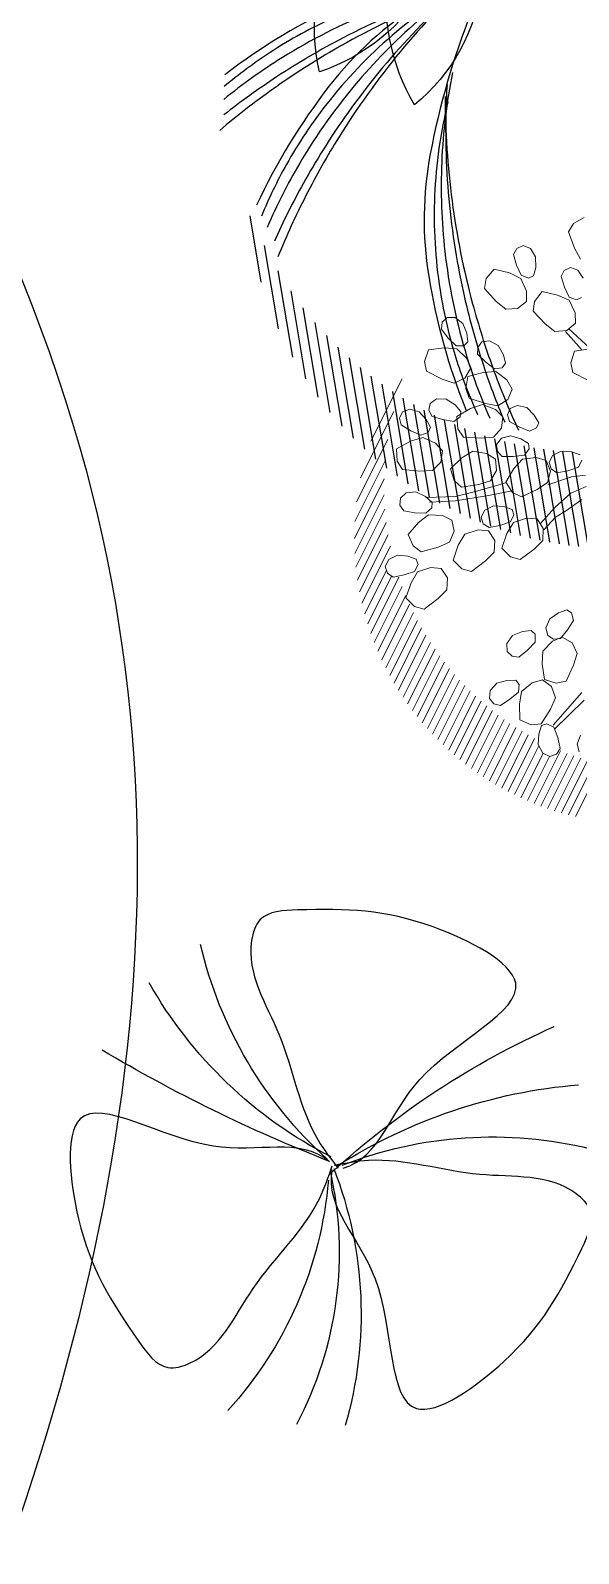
# Model space of a CAD drawing. Extents: x -809667 to 586099, y 3084146 to 3634412.
# Drawn here: x 381939.315 to 381940.732, y 3085732.484 to 3085736.417 of the extents above; entities that cross this region are included whole.
import ezdxf

# ---------------------------------------------------------------- set-up
doc = ezdxf.new("R2010")
doc.units = 0
doc.header["$LTSCALE"] = 0.5
doc.layers.get('0').update_dxf_attribs({"linetype": 'CONTINUOUS'})
for name, color, linetype in [('树', 3, 'CONTINUOUS'), ('树木', 94, 'CONTINUOUS'), ('灌木', 3, 'CONTINUOUS'), ('绿化图层', 84, 'CONTINUOUS'), ('道路', 4, 'CONTINUOUS')]:
    doc.layers.add(name, color=color, linetype=linetype)
doc.layers.add('紫薇', color=6, linetype='CONTINUOUS', lineweight=20)

# ---------------------------------------------------------------- blocks, each defined once
blk = doc.blocks.new('03')
at = {"layer": '树木', "color": 0}
for p, q in [((0.8592, 1.2326), (0.7213, 0.9542)), ((0.8826, 1.2122), (0.7448, 0.9341)), ((0.9056, 1.191), (0.768, 0.9132)), ((0.9282, 1.1691), (0.7907, 0.8916)), ((0.9504, 1.1464), (0.8131, 0.8691)), ((0.9722, 1.1228), (0.8351, 0.8459)), ((0.9936, 1.0985), (0.8567, 0.8219)), ((1.0146, 1.0732), (0.8778, 0.797)), ((1.0351, 1.0471), (0.8985, 0.7712)), ((1.0552, 1.02), (0.9188, 0.7445)), ((1.0748, 0.992), (0.9385, 0.7168)), ((1.0939, 0.9629), (0.9578, 0.6881)), ((1.1125, 0.9328), (0.9766, 0.6584)), ((1.1305, 0.9016), (0.9948, 0.6276)), ((1.1479, 0.8691), (1.0124, 0.5956)), ((1.1646, 0.8353), (1.0294, 0.5623)), ((1.1807, 0.8002), (1.0458, 0.5277)), ((1.196, 0.7635), (1.0614, 0.4917)), ((1.2106, 0.7253), (1.0762, 0.454)), ((1.2242, 0.6852), (1.0902, 0.4147)), ((1.2368, 0.6431), (1.1032, 0.3734)), ((1.2484, 0.5988), (1.1152, 0.33)), ((1.2586, 0.552), (1.126, 0.2841)), ((1.2674, 0.5021), (1.1354, 0.2354)), ((1.2745, 0.4487), (1.1431, 0.1834)), ((1.2794, 0.391), (1.1489, 0.1275)), ((1.2815, 0.3277), (1.1521, 0.0665)), ((1.28, 0.257), (1.1521, -0.0012)), ((1.2729, 0.1752), (1.1475, -0.0782)), ((1.2564, 0.0742), (1.1353, -0.1704)), ((1.2131, -0.0808), (1.1168, -0.2753))]:
    blk.add_line(p, q, dxfattribs=at)
for centre, radius, start, end in [((-1.6953, 1.287), 2.5637, 344.0494, 348.9103), ((-1.5249, 1.2954), 2.4291, 341.9996, 346.9383), ((-0.9493, 1.1034), 1.8647, 340.6014, 347.749), ((-1.0367, 1.1266), 2.0154, 333.2953, 346.1281), ((-0.6151, 0.9781), 1.5431, 341.8041, 348.6651), ((-1.5249, 1.2954), 2.4291, 336.1061, 341.9996), ((-1.6953, 1.287), 2.5637, 339.1884, 344.0494), ((-0.6151, 0.9781), 1.5431, 333.0784, 341.8041), ((-0.9493, 1.1034), 1.8647, 330.5829, 340.6014), ((-1.6953, 1.287), 2.5637, 331.6293, 339.1884), ((-1.5249, 1.2954), 2.4291, 328.3844, 336.1061), ((-0.6151, 0.9781), 1.5431, 321.697, 333.0784), ((-0.2551, 0.7334), 1.1405, 313.3698, 333.2953), ((-0.9493, 1.1034), 1.8647, 321.6616, 330.5829), ((-1.6953, 1.287), 2.5637, 324.0702, 331.6293), ((-1.5249, 1.2954), 2.4291, 320.6626, 328.3844), ((-0.6151, 0.9781), 1.5431, 310.3156, 321.697), ((-1.2033, 1.7372), 2.5214, 302.4554, 313.3698), ((-0.9493, 1.1034), 1.8647, 312.7403, 321.6616), ((-0.2319, 2.0617), 2.5637, 297.0157, 301.8766), ((-0.1096, 1.9427), 2.4291, 294.9659, 299.9046), ((-0.2319, 2.0617), 2.5637, 292.1547, 297.0157), ((0.1422, 1.3907), 1.8647, 293.5677, 300.7153), ((0.0996, 1.4704), 2.0154, 286.2616, 299.0944), ((-0.1096, 1.9427), 2.4291, 289.0724, 294.9659), ((0.2783, 1.0608), 1.5431, 294.7704, 301.6313), ((-0.2319, 2.0617), 2.5637, 284.5956, 292.1547), ((0.1422, 1.3907), 1.8647, 283.5492, 293.5677), ((0.2783, 1.0608), 1.5431, 286.0447, 294.7704), ((-0.1096, 1.9427), 2.4291, 281.3506, 289.0724), ((-0.1096, 1.9427), 2.4291, 273.6289, 281.3506), ((-0.2319, 2.0617), 2.5637, 277.0364, 284.5956), ((0.1422, 1.3907), 1.8647, 274.6279, 283.5492), ((0.2783, 1.0608), 1.5431, 274.6633, 286.0447), ((0.2783, 1.0608), 1.5431, 263.2819, 274.6633), ((0.3446, 0.6305), 1.1405, 266.3361, 286.2616), ((0.8957, 1.8385), 2.4291, 253.7754, 261.4972), ((0.8424, 2.0006), 2.5637, 257.0204, 264.5795), ((0.8634, 1.2326), 1.8647, 255.974, 265.9925), ((0.8957, 1.8385), 2.4291, 261.4972, 267.3907), ((0.8424, 2.0006), 2.5637, 264.5795, 269.4404), ((0.8957, 1.8385), 2.4291, 267.3907, 272.3294), ((0.8424, 2.0006), 2.5637, 269.4404, 274.3014), ((0.8312, 0.8772), 1.5431, 258.4695, 267.1952), ((0.8634, 1.2326), 1.8647, 265.9925, 273.1401), ((0.8625, 1.323), 2.0154, 258.6864, 271.5192), ((0.8312, 0.8772), 1.5431, 267.1952, 274.0561)]:
    blk.add_arc(centre, radius, start, end, dxfattribs=at)
blk = doc.blocks.new('紫薇')
at = {"color": 0}
for p, q in [((-5.1, 483.2), (16.1, 479.2)), ((16.1, 479.2), (29.3, 467.9)), ((29.3, 467.9), (28, 437.4)), ((97.2, 444.8), (101.2, 461.5)), ((101.2, 461.5), (111.7, 470.2)), ((111.7, 470.2), (123.7, 469.1)), ((123.7, 469.1), (132.7, 461)), ((132.7, 461), (133.3, 441.5)), ((28, 437.4), (24, 416.1)), ((102.9, 427.3), (97.2, 444.8)), ((111.4, 414.4), (102.9, 427.3)), ((133.3, 441.5), (131.5, 422.2)), ((133.5, 417.2), (149.5, 432.7)), ((149.5, 432.7), (172.7, 447.5)), ((172.7, 447.5), (191, 436.1)), ((191, 436.1), (199.3, 420.8)), ((30, 383.1), (34.5, 399.6)), ((34.5, 399.6), (45.2, 408)), ((45.2, 408), (57.2, 406.6)), ((57.2, 406.6), (65.9, 398.2)), ((121, 413.5), (111.4, 414.4)), ((131.5, 422.2), (121, 413.5)), ((131.3, 393.1), (133.5, 417.2)), ((199.3, 420.8), (187, 392.8)), ((66, 378.7), (63.7, 359.5)), ((65.9, 398.2), (66, 378.7)), ((81.9, 369.5), (105.5, 383.7)), ((105.5, 383.7), (123.5, 371.7)), ((136.9, 375.6), (131.3, 393.1)), ((155.7, 369), (136.9, 375.6)), ((175.6, 374.5), (155.7, 369)), ((187, 392.8), (175.6, 374.5)), ((253.2, 356.4), (254.3, 374.8)), ((254.3, 374.8), (264, 388.8)), ((264, 388.8), (276.9, 393.2)), ((276.9, 393.2), (287.8, 387.8)), ((293.2, 377), (286.7, 358.6)), ((287.8, 387.8), (293.2, 377)), ((52.9, 351.1), (43.3, 352.3)), ((63.7, 359.5), (52.9, 351.1)), ((62.6, 330.5), (65.5, 354.4)), ((65.5, 354.4), (81.9, 369.5)), ((131.4, 356.2), (118.3, 328.6)), ((123.5, 371.7), (131.4, 356.2)), ((256.5, 341.3), (253.2, 356.4)), ((286.7, 358.6), (278.1, 341.3)), ((298.6, 344.6), (325.6, 350)), ((325.6, 350), (338.6, 332.8)), ((67.7, 312.8), (62.6, 330.5)), ((118.3, 328.6), (106.4, 310.5)), ((208.1, 318.7), (219.7, 331.2)), ((219.7, 331.2), (233.1, 333.7)), ((233.1, 333.7), (243, 326.8)), ((243, 326.8), (246.9, 315.4)), ((265.1, 337), (256.5, 341.3)), ((278.1, 341.3), (265.1, 337)), ((267.3, 314.3), (278.1, 335.9)), ((278.1, 335.9), (298.6, 344.6)), ((338.6, 332.8), (340.8, 315.5)), ((57.6, 263.9), (81.7, 307.4)), ((86.3, 305.7), (67.7, 312.8)), ((72.1, 266.3), (89, 305)), ((106.4, 310.5), (86.3, 305.7)), ((204.4, 300.6), (208.1, 318.7)), ((205.5, 285.2), (204.4, 300.6)), ((237.9, 298.1), (226.9, 282.2)), ((246.9, 315.4), (237.9, 298.1)), ((266.3, 295.9), (267.3, 314.3)), ((281.4, 283), (266.3, 295.9)), ((319.2, 293.8), (301.9, 280.8)), ((340.8, 315.5), (319.2, 293.8)), ((471.3, 230.6), (385.3, 316.6)), ((57.7, 262.3), (84.7, 267.5)), ((84.7, 267.5), (97.5, 250)), ((213.5, 279.7), (205.5, 285.2)), ((212.4, 256.9), (226.1, 276.8)), ((226.9, 282.2), (213.5, 279.7)), ((226.1, 276.8), (247.7, 282.5)), ((247.7, 282.5), (275.2, 284.1)), ((275.2, 284.1), (285.6, 265.2)), ((301.9, 280.8), (281.4, 283)), ((508.8, 175.5), (417.1, 267.1)), ((97.5, 250), (99.5, 232.7)), ((208.8, 238.9), (212.4, 256.9)), ((285.3, 247.7), (260.9, 229.4)), ((285.6, 265.2), (285.3, 247.7)), ((305.9, 230.1), (312.1, 244.3)), ((312.1, 244.3), (323.7, 258.6)), ((323.7, 258.6), (339.8, 264.3)), ((339.8, 264.3), (352.8, 260.3)), ((352.8, 260.3), (358.4, 249.6)), ((358.4, 249.6), (356.5, 237.6)), ((367.8, 235.9), (375.4, 252.7)), ((375.4, 252.7), (389.5, 262.3)), ((389.5, 262.3), (403.2, 261.7)), ((412.5, 240.7), (399.8, 225.9)), ((403.2, 261.7), (411.3, 252.8)), ((411.3, 252.8), (412.5, 240.7)), ((99.5, 232.7), (77.7, 211.3)), ((221.9, 223.9), (208.8, 238.9)), ((241.9, 218.9), (221.9, 223.9)), ((239.6, 197.9), (247.9, 214.3)), ((260.9, 229.4), (241.9, 218.9)), ((247.9, 214.3), (266.4, 229.8)), ((266.4, 229.8), (288.7, 229.6)), ((288.7, 229.6), (315.6, 223.8)), ((310.3, 221.6), (305.9, 230.1)), ((323.4, 217.5), (310.3, 221.6)), ((315.6, 223.8), (320.6, 202.8)), ((340.5, 226.5), (323.4, 217.5)), ((356.5, 237.6), (340.5, 226.5)), ((365.4, 220.7), (367.8, 235.9)), ((371.9, 213.5), (365.4, 220.7)), ((385.5, 212.9), (371.9, 213.5)), ((399.8, 225.9), (385.5, 212.9)), ((528.7, 137.8), (442.7, 223.9)), ((186.5, 183.7), (194.8, 200.1)), ((194.8, 200.1), (209.3, 209.1)), ((209.3, 209.1), (222.9, 207.9)), ((231.3, 186.6), (218.1, 172.4)), ((222.9, 207.9), (230.7, 198.7)), ((230.7, 198.7), (231.3, 186.6)), ((248.3, 180), (239.6, 197.9)), ((315.7, 186.1), (287.3, 174.9)), ((320.6, 202.8), (315.7, 186.1)), ((358.1, 174.8), (365.7, 191.6)), ((365.7, 191.6), (383.6, 207.9)), ((383.6, 207.9), (405.9, 208.5)), ((405.9, 208.5), (433, 203.9)), ((433, 203.9), (438.9, 183.1)), ((542.3, 106.5), (458.9, 190)), ((183.4, 168.5), (186.5, 183.7)), ((189.7, 161.1), (183.4, 168.5)), ((203.3, 159.9), (189.7, 161.1)), ((218.1, 172.4), (203.3, 159.9)), ((221.6, 151.8), (236.8, 162.3)), ((236.8, 162.3), (253.8, 163.3)), ((266.3, 169.8), (248.3, 180)), ((253.8, 163.3), (265.2, 155.7)), ((287.3, 174.9), (266.3, 169.8)), ((367.5, 157.3), (358.1, 174.8)), ((434.7, 166.2), (406.7, 153.8)), ((438.9, 183.1), (434.7, 166.2)), ((552.4, 78.8), (470.5, 160.7)), ((211.7, 140), (221.6, 151.8)), ((213.6, 130.5), (211.7, 140)), ((262.4, 133), (244, 126.8)), ((267.6, 143.9), (262.4, 133)), ((265.2, 155.7), (267.6, 143.9)), ((275.1, 132.1), (286.8, 146.4)), ((286.8, 146.4), (308.2, 157.6)), ((308.2, 157.6), (329.9, 152.6)), ((329.9, 152.6), (355, 141.2)), ((355, 141.2), (355.4, 119.6)), ((385.9, 147.9), (367.5, 157.3)), ((406.7, 153.8), (385.9, 147.9)), ((559.9, 53.6), (479.1, 134.4)), ((144.6, 102.1), (161.5, 109.3)), ((161.5, 109.3), (178.4, 106.9)), ((178.4, 106.9), (188.1, 97.2)), ((191.6, 102), (206.7, 112.4)), ((206.7, 112.4), (230.4, 117.2)), ((225, 122.9), (213.6, 130.5)), ((244, 126.8), (225, 122.9)), ((230.4, 117.2), (249.9, 106.4)), ((249.9, 106.4), (270.8, 88.4)), ((279.8, 112.7), (275.1, 132.1)), ((295.2, 99), (279.8, 112.7)), ((355.4, 119.6), (347, 104.3)), ((410.5, 106.9), (362.1, 92.4)), ((404, 95.4), (411.8, 108.8)), ((411.8, 108.8), (424.9, 121.7)), ((424.9, 121.7), (441.6, 125.6)), ((441.6, 125.6), (454.1, 120)), ((454.1, 120), (458.5, 108.8)), ((458.5, 108.8), (455.2, 97.1)), ((565.7, 30.2), (485.7, 110.1)), ((132.5, 92.4), (144.6, 102.1)), ((142.2, 73.1), (132.5, 82.7)), ((188.1, 85.1), (180.8, 75.5)), ((188.1, 97.2), (188.1, 85.1)), ((190.7, 82.1), (191.6, 102)), ((201.6, 64.6), (190.7, 82.1)), ((270.8, 88.4), (265.1, 67.5)), ((287.2, 87.6), (270.3, 87.6)), ((328.3, 90), (287.2, 87.6)), ((316.8, 99.4), (295.2, 99)), ((306.5, 75.5), (364.5, 85.1)), ((347, 104.3), (316.8, 99.4)), ((362.1, 92.4), (328.3, 90)), ((364.5, 85.1), (408, 97.2)), ((407.5, 86.4), (404, 95.4)), ((420, 80.9), (407.5, 86.4)), ((438, 87.9), (420, 80.9)), ((455.2, 97.1), (438, 87.9)), ((570, 8.1), (490.7, 87.5)), ((159.1, 61), (134.9, 56.2)), ((161.5, 73.1), (142.2, 73.1)), ((202.6, 61), (159.1, 61)), ((180.8, 75.5), (161.5, 73.1)), ((222.5, 58.9), (201.6, 64.6)), ((252.8, 55.2), (222.5, 58.9)), ((265.1, 67.5), (252.8, 55.2)), ((265.4, 70.7), (306.5, 75.5)), ((287.2, 48.9), (304.1, 56.2)), ((304.1, 56.2), (321, 53.7)), ((321, 53.7), (330.7, 44.1)), ((380.7, 55.3), (393.8, 68.2)), ((383.1, 35.6), (380.7, 55.3)), ((393.8, 68.2), (416.4, 76.9)), ((416.4, 76.9), (437.4, 69.5)), ((437.4, 69.5), (461, 55.4)), ((461, 55.4), (459, 33.9)), ((573.2, -12.7), (494.4, 66.1)), ((139.8, 36.8), (168.8, 34.4)), ((168.8, 34.4), (202.6, 19.9)), ((275.1, 39.3), (287.2, 48.9)), ((275.1, 29.6), (275.1, 39.3)), ((284.8, 19.9), (275.1, 29.6)), ((330.7, 32), (323.4, 22.3)), ((330.7, 44.1), (330.7, 32)), ((396.9, 20.2), (383.1, 35.6)), ((459, 33.9), (448.9, 19.6)), ((473.3, 19.9), (490.2, 27.2)), ((490.2, 27.2), (507.1, 24.8)), ((575.4, -32.6), (497, 45.8)), ((185.7, 7.9), (154.3, 17.5)), ((207.4, 3), (185.7, 7.9)), ((202.6, 19.9), (236.4, 0.6)), ((234, -11.5), (207.4, 3)), ((234, -9.1), (238.9, 10.3)), ((238.9, 10.3), (255.8, 17.5)), ((255.8, 17.5), (279.9, 17.5)), ((279.9, 17.5), (296.9, 3)), ((304.1, 19.9), (284.8, 19.9)), ((296.9, 3), (313.8, -18.7)), ((323.4, 22.3), (304.1, 19.9)), ((321, -1.8), (325.9, 17.5)), ((325.9, 17.5), (342.8, 24.8)), ((342.8, 24.8), (367, 24.8)), ((367, 24.8), (383.9, 10.3)), ((383.9, 10.3), (400.8, -11.5)), ((418.4, 18.1), (396.9, 20.2)), ((448.9, 19.6), (418.4, 18.1)), ((461.2, 10.3), (473.3, 19.9)), ((461.2, 0.6), (461.2, 10.3)), ((470.9, -9.1), (461.2, 0.6)), ((499.2, 25.9), (498.8, 26.3)), ((507.1, 24.8), (516.8, 15.1)), ((516.8, 3), (509.6, -6.6)), ((516.8, 15.1), (516.8, 3)), ((576.7, -51.6), (516.8, 8.3)), ((241.3, -28.4), (234, -9.1)), ((313.8, -18.7), (304.1, -38)), ((328.3, -21.1), (321, -1.8)), ((347.6, -30.8), (328.3, -21.1)), ((400.8, -11.5), (391.1, -30.8)), ((420.1, -38), (425, -18.7)), ((425, -18.7), (441.9, -11.5)), ((441.9, -11.5), (466.1, -11.5)), ((466.1, -11.5), (483, -26)), ((490.2, -9.1), (470.9, -9.1)), ((483, -26), (499.9, -47.7)), ((509.6, -6.6), (490.2, -9.1)), ((577.3, -87.5), (500, -10.2)), ((577.3, -69.9), (511.5, -4.1)), ((260.6, -38), (241.3, -28.4)), ((289.6, -47.7), (260.6, -38)), ((304.1, -38), (289.6, -47.7)), ((376.6, -40.5), (347.6, -30.8)), ((391.1, -30.8), (376.6, -40.5)), ((427.4, -57.4), (420.1, -38)), ((499.9, -47.7), (490.2, -67)), ((575.5, -121), (498.7, -44.3)), ((576.6, -104.5), (499.6, -27.5)), ((446.7, -67), (427.4, -57.4)), ((475.7, -76.7), (446.7, -67)), ((490.2, -67), (475.7, -76.7)), ((571.7, -152.6), (495.4, -76.3)), ((573.8, -137.1), (497.3, -60.6)), ((569.1, -167.7), (493.1, -91.7)), ((562.9, -196.8), (487.2, -121.1)), ((566.2, -182.5), (490.3, -106.6)), ((233.6, -164.1), (239.8, -156.7)), ((239.8, -156.7), (255.3, -157)), ((255.3, -157), (272.9, -162.3)), ((555.2, -224.5), (479.8, -149.2)), ((559.2, -210.9), (483.7, -135.3)), ((234.8, -177.7), (233.6, -164.1)), ((249.6, -190.1), (234.8, -177.7)), ((272.9, -162.3), (284.3, -175.1)), ((284.3, -175.1), (285.5, -188.7)), ((305.8, -179.5), (310.3, -170.9)), ((309.8, -192.5), (305.8, -179.5)), ((310.3, -170.9), (325.4, -168)), ((325.4, -168), (343.8, -169.4)), ((343.8, -169.4), (357.7, -179.4)), ((357.7, -179.4), (361.7, -192.5)), ((546.3, -250.9), (471.2, -175.9)), ((550.9, -237.9), (475.7, -162.7)), ((249, -213.9), (262.3, -199)), ((266, -200.7), (249.6, -190.1)), ((262.3, -199), (280.6, -200.5)), ((277.8, -197.9), (266, -200.7)), ((285.5, -188.7), (277.8, -197.9)), ((280.6, -200.5), (302, -211.7)), ((302, -211.7), (310.3, -232.4)), ((327, -201.5), (309.8, -192.5)), ((345.2, -208.3), (327, -201.5)), ((356.1, -203.1), (345.2, -208.3)), ((361.7, -192.5), (356.1, -203.1)), ((536.1, -276.2), (461.3, -201.4)), ((541.3, -263.7), (466.4, -188.8)), ((246.4, -234.4), (249, -213.9)), ((259.1, -251.9), (246.4, -234.4)), ((310.3, -232.4), (315.1, -259.5)), ((518.9, -312), (444.5, -237.6)), ((524.9, -300.3), (450.4, -225.8)), ((530.6, -288.4), (456, -213.7)), ((280.3, -274), (259.1, -251.9)), ((315.1, -259.5), (297.6, -272.1)), ((307.4, -275), (318.8, -258.8)), ((318.8, -258.8), (337.2, -258.1)), ((337.2, -258.1), (359.8, -266.8)), ((359.6, -253.8), (363.1, -244.8)), ((365.2, -266.3), (359.6, -253.8)), ((363.1, -244.8), (377.9, -240.2)), ((377.9, -240.2), (396.3, -239.5)), ((396.3, -239.5), (411.2, -247.9)), ((411.2, -247.9), (416.7, -260.4)), ((416.7, -260.4), (412.3, -271.7)), ((506.1, -334.6), (432, -260.4)), ((512.6, -323.4), (438.4, -249.1)), ((297.6, -272.1), (280.3, -274)), ((307.1, -295.7), (307.4, -275)), ((359.8, -266.8), (370.3, -286.5)), ((383.2, -273.3), (365.2, -266.3)), ((370.3, -286.5), (378.2, -312.8)), ((402.1, -278.1), (383.2, -273.3)), ((412.3, -271.7), (402.1, -278.1)), ((492.4, -356.2), (418.5, -282.2)), ((499.4, -345.5), (425.3, -271.4)), ((260.6, -301.3), (325.9, -340)), ((325.9, -347.2), (260.6, -315.8)), ((321.7, -311.7), (307.1, -295.7)), ((345.2, -331.1), (321.7, -311.7)), ((378.2, -312.8), (362.2, -327.4)), ((470, -386.9), (396.5, -313.3)), ((477.7, -376.9), (404, -303.2)), ((485.2, -366.6), (411.4, -292.8)), ((325.2, -362.8), (325.7, -343.5)), ((325.7, -343.5), (335.6, -334)), ((335.6, -334), (345.2, -334.3)), ((362.2, -327.4), (345.2, -331.1)), ((345.2, -334.3), (354.6, -346.6)), ((445.7, -415.5), (372.4, -342.2)), ((454, -406.2), (380.6, -332.8)), ((462.1, -396.6), (388.7, -323.1)), ((285.9, -371.4), (296.8, -384.6)), ((327.1, -382.2), (325.2, -362.8)), ((354.6, -346.6), (361.4, -363.7)), ((361.4, -363.7), (358.6, -380.5)), ((428.3, -433.5), (361, -366.2)), ((437.1, -424.6), (363.9, -351.5)), ((296.8, -384.6), (297.4, -398.2)), ((390.9, -466.8), (318.3, -394.2)), ((336.6, -389.7), (327.1, -382.2)), ((400.6, -458.8), (327.9, -386.1)), ((348.7, -390), (336.6, -389.7)), ((358.6, -380.5), (348.7, -390)), ((410, -450.6), (349, -389.6)), ((419.3, -442.2), (358.1, -381)), ((349.9, -496.5), (277.7, -424.4)), ((360.5, -489.4), (288.2, -417.2)), ((370.9, -482.1), (298.5, -409.7)), ((381, -474.6), (308.5, -402.1)), ((339.1, -503.4), (267, -431.3))]:
    blk.add_line(p, q, dxfattribs=at)
blk = doc.blocks.new('A$C46A015EA')
at = {"layer": '树', "color": 0, "linetype": 'Continuous'}
for centre, radius, start, end in [((1.328, 4.096), 1.969, 227.5644, 31.3305), ((4.101, 3.626), 1.85, 126.1691, 303.0486), ((2.09, 4.411), 1.899, 199.3601, 10.491), ((4.644, 2.796), 2.077, 109.3184, 262.8778)]:
    blk.add_arc(centre, radius, start, end, dxfattribs=at)
blk = doc.blocks.new('白玉兰')
at = {"color": 0}
for centre, radius, start, end in [((-1260.5, 1665), 2054.4, 309.39345, 347.16547), ((-713.2, 1844.3), 1941, 291.82137, 332.63459), ((-478.2, 2077.5), 2115.2, 283.29933, 320.85284), ((-4728.7, -6984.2), 8428.8, 56.1879, 65.279), ((-1147.9, -2037), 2310.3, 61.625, 95.14911), ((-559.1, -2135.4), 2213.8, 76.70325, 111.40179), ((4370.8, -555.9), 4391.8, 172.1708, 190.66767), ((2826.9, 106.7), 2820.8, 182.25436, 209.88683), ((2146.3, 475.3), 2185, 193.30629, 228.41072)]:
    blk.add_arc(centre, radius, start, end, dxfattribs=at)
for points in [[(-33.3, 16.4), (-232.9, 72.7), (-341.9, 562), (-1253.8, 922.5), (-424.6, 1375.2), (-32.9, 1391.9), (376.3, 1386), (477, 1090.9), (236.3, 716.3), (184.7, 276.9), (29.2, 67), (-7.3, 17.6)], [(8.3, 30.7), (154.9, 177.4), (635.1, 33.7), (1394.9, 653.5), (1385.2, -291.2), (1208.5, -641.2), (1003.6, -995.4), (696.9, -939.3), (487.4, -546.3), (129.3, -286.7), (21.9, -48.6), (-3.3, 7.4)], [(36.1, -22.3), (98.6, -219.9), (-250.5, -579.7), (-51.2, -1539.8), (-884.9, -1095.2), (-1113.8, -777), (-1333.5, -431.7), (-1142.2, -185.6), (-696.9, -181.1), (-301.3, 16.9), (-40.5, 2.3), (20.8, -1.2)]]:
    blk.add_open_spline(points, degree=3, knots=[0, 0, 0, 0, 621.989778, 1340.944545, 1869.007736, 2592.427455, 2798.699245, 2915.827596, 3435.261502, 4029.77129, 4212.300518, 4212.300518, 4212.300518, 4212.300518], dxfattribs=at)

msp = doc.modelspace()

# ---------------------------------------------------------------- linework, layer by layer
at = {"layer": '道路', "linetype": 'Continuous'}
msp.add_circle((381943.5085, 3085729.9621), 3.5997, dxfattribs=at)
for points, knots in [([(381936.4125, 3085752.4815), (381936.4441, 3085752.1813), (381936.4753, 3085751.8838), (381936.5794, 3085751.0093), (381936.663, 3085750.45), (381936.8797, 3085749.5559), (381936.9964, 3085749.1997), (381937.2916, 3085748.5663), (381937.4699, 3085748.2911), (381937.8171, 3085747.9218), (381937.9606, 3085747.8004), (381938.3014, 3085747.5639), (381938.495, 3085747.4514), (381939.1152, 3085747.126), (381939.5856, 3085746.923), (381940.3373, 3085746.5411), (381940.6194, 3085746.3845), (381941.1027, 3085746.0503), (381941.3096, 3085745.8798), (381941.676, 3085745.5079), (381941.8384, 3085745.3071), (381942.4008, 3085744.4837), (381942.6682, 3085743.788), (381943.0709, 3085742.3523), (381943.2062, 3085741.6087), (381943.4743, 3085740.1696), (381943.6075, 3085739.4741), (381943.8984, 3085738.4979), (381944.0241, 3085738.1638), (381944.3428, 3085737.5364), (381944.5424, 3085737.2596), (381945.0347, 3085736.7646), (381945.3243, 3085736.5491), (381946.2912, 3085735.9973), (381947.0819, 3085735.7343), (381948.854, 3085735.343), (381949.8331, 3085735.2135), (381951.1158, 3085735.0675), (381951.3933, 3085735.0372), (381951.6718, 3085735.0069), (381951.6759, 3085735.0064), (381951.68, 3085735.006), (381951.6841, 3085735.0055), (381952.341, 3085734.9338), (381952.9979, 3085734.8621), (381953.6548, 3085734.7905)], [0, 0, 0, 0, 0.809904, 0.809904, 2.429711, 2.429711, 3.66837, 3.66837, 4.926642, 4.926642, 5.673722, 5.673722, 6.420801, 6.420801, 7.887995, 7.887995, 8.767827, 8.767827, 9.468061, 9.468061, 10.168296, 10.168296, 12.19742, 12.19742, 14.226544, 14.226544, 16.255668, 16.255668, 17.461197, 17.461197, 18.836307, 18.836307, 20.211417, 20.211417, 22.844117, 22.844117, 25.476818, 25.476818, 26.19649, 26.19649, 26.19649, 26.207121, 26.207121, 26.207121, 27.904975, 27.904975, 27.904975, 27.904975]), ([(381935.8158, 3085752.4188), (381936.0198, 3085750.4763), (381936.3758, 3085747.0865), (381943.2756, 3085745.5214), (381941.8374, 3085735.4764), (381948.434, 3085734.7566), (381951.6067, 3085734.4104), (381951.6067, 3085734.4104), (381951.6067, 3085734.4104), (381951.6067, 3085734.4104), (381952.2783, 3085734.3371), (381952.95, 3085734.2638), (381953.6216, 3085734.1905)], [0, 0, 0, 0, 5.241042, 9.145642, 17.995634, 26.196498, 26.196498, 26.196498, 26.196498, 26.196498, 26.196498, 27.932578, 27.932578, 27.932578, 27.932578]), ([(381933.6118, 3085751.443), (381934.9128, 3085749.9861), (381937.1831, 3085747.4439), (381933.7037, 3085741.2835), (381942.1073, 3085735.5959), (381938.2059, 3085730.2283), (381936.3295, 3085727.6466), (381936.3295, 3085727.6466), (381936.3295, 3085727.6466), (381936.3295, 3085727.6466), (381935.6723, 3085726.7425), (381935.0152, 3085725.8383), (381934.358, 3085724.9342)], [0, 0, 0, 0, 5.241042, 9.145642, 17.995634, 26.196498, 26.196498, 26.196498, 26.196498, 26.196498, 26.196498, 29.068606, 29.068606, 29.068606, 29.068606])]:
    msp.add_open_spline(points, degree=3, knots=knots, dxfattribs=at)

# ---------------------------------------------------------------- block references
at = {"layer": '树木', "color": 8, "xscale": 0.7999999999999998, "yscale": 0.7999999999999998, "zscale": 0.7999999999999998, "rotation": 215.9119011420869}
msp.add_blockref('03', (381940.7355, 3085736.2839), dxfattribs=at)
at = {"layer": '灌木', "color": 8, "xscale": -0.2560000000000002, "yscale": 0.2560000000000001, "zscale": 0.2560000000000001, "rotation": 139.7590933901361}
msp.add_blockref('A$C46A015EA', (381940.3208, 3085737.8082), dxfattribs=at)
at = {"layer": '紫薇', "color": 8, "xscale": -0.00148055020779717, "yscale": 0.00148055020779717, "zscale": 0.00148055020779717, "rotation": 18.39408185160881}
msp.add_blockref('紫薇', (381940.965, 3085735.2527), dxfattribs=at)
at = {"layer": '绿化图层', "color": 8, "linetype": 'Continuous', "xscale": -0.0004880798049271107, "yscale": 0.0004880798049271107, "zscale": 0.04880798235096967, "rotation": 124.6526560546043}
msp.add_blockref('白玉兰', (381940.104, 3085733.4872), dxfattribs=at)

doc.saveas('drawing.dxf')
